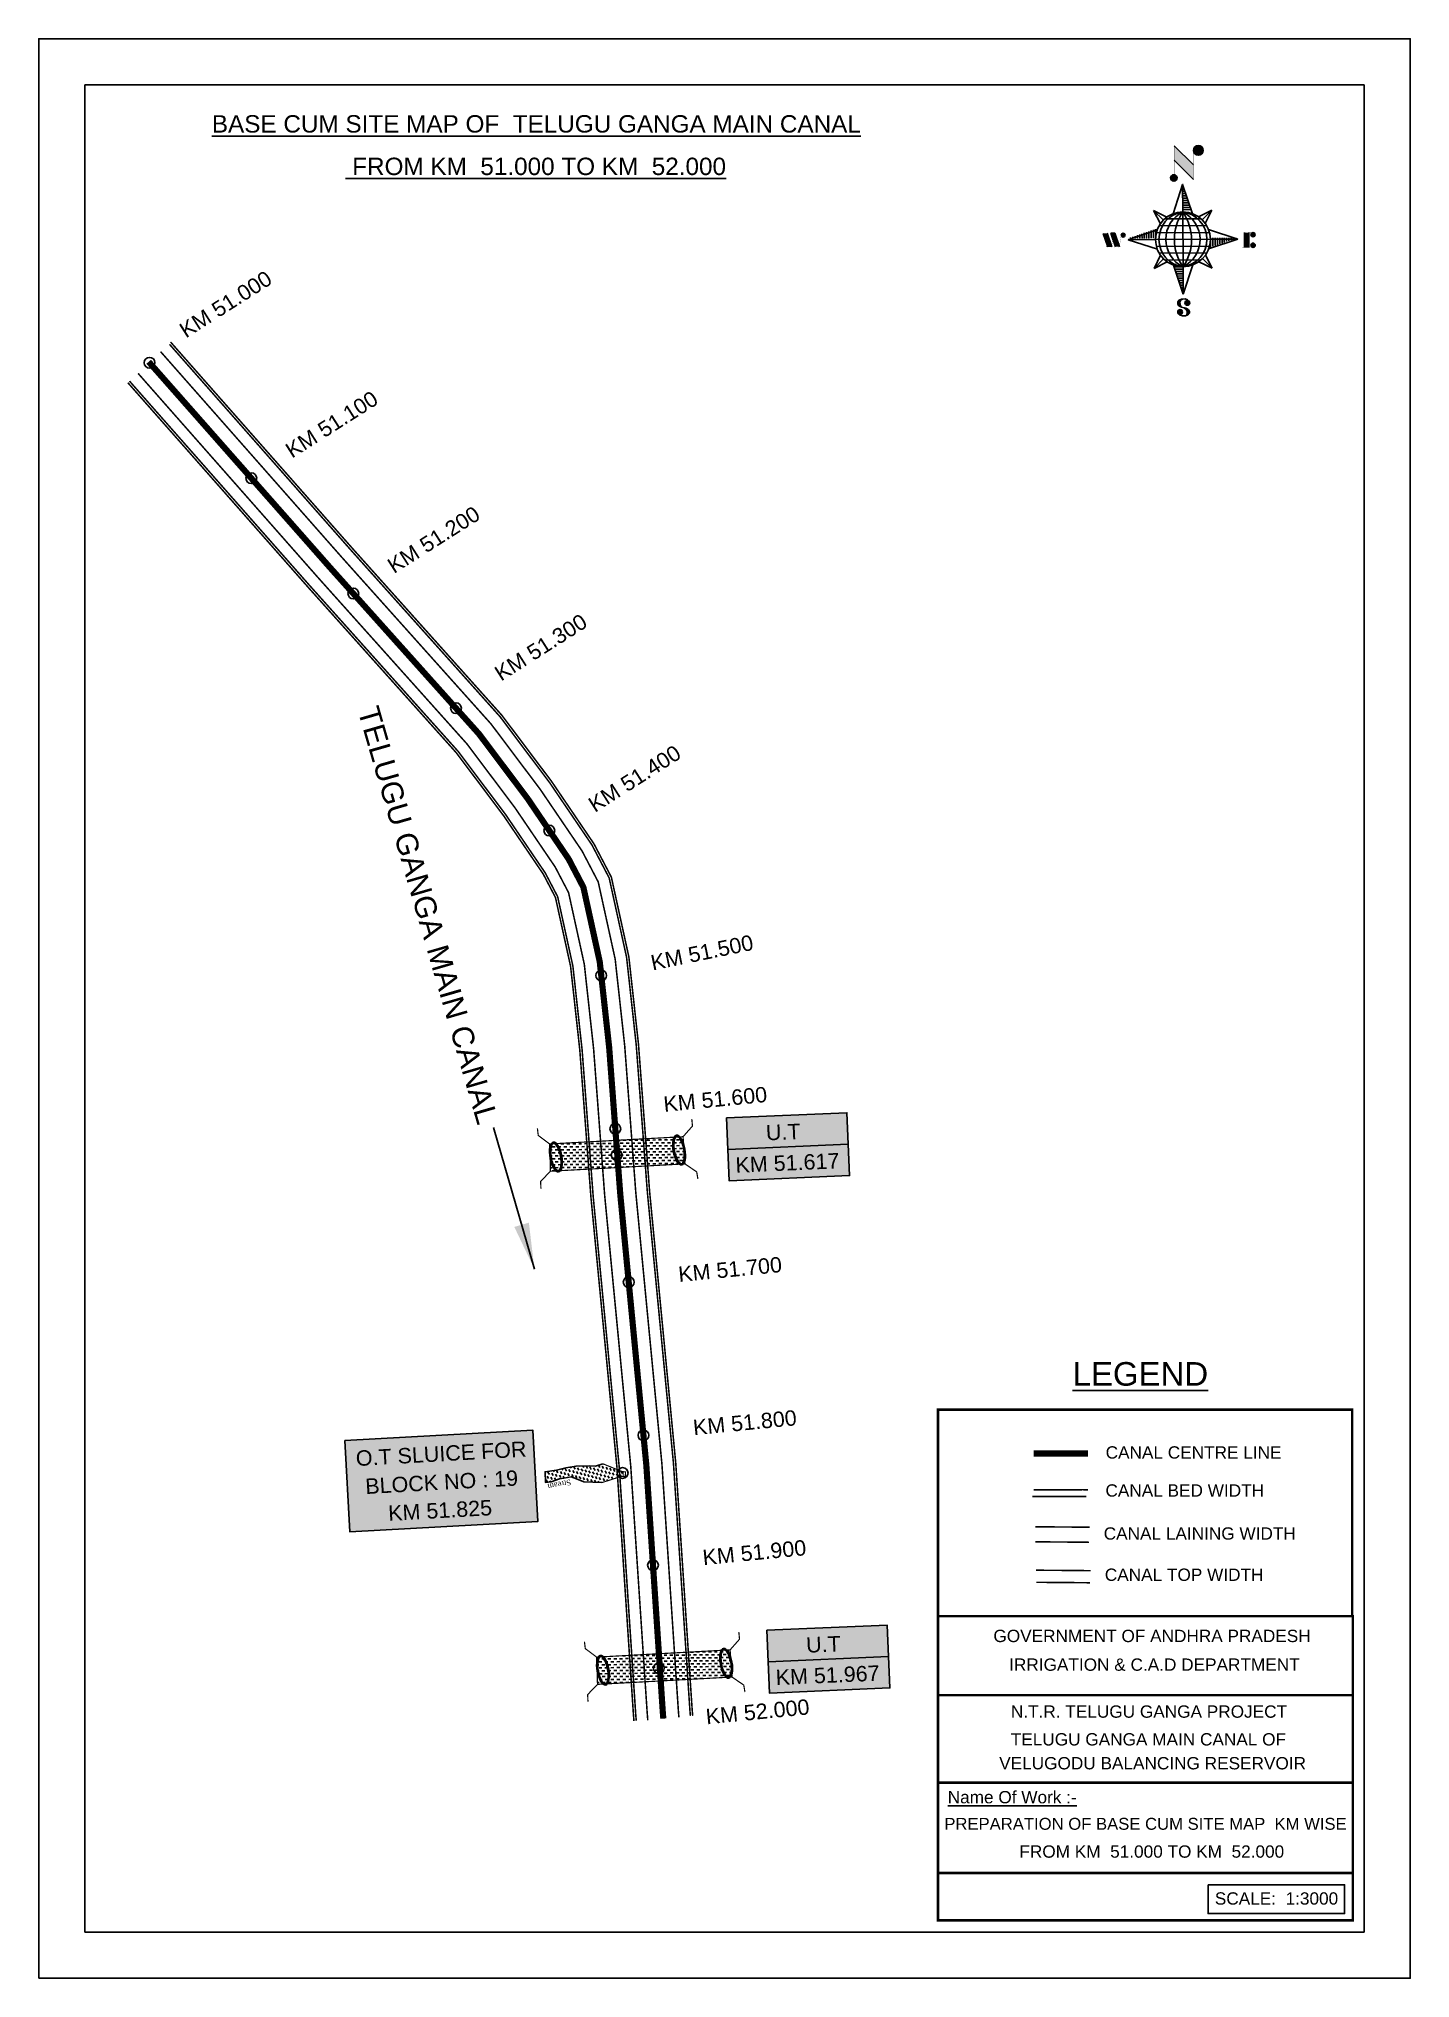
# Model space of a CAD drawing. Header units: inches. Extents: x 250955 to 251846, y 1716651 to 1717911.
import ezdxf

# ---------------------------------------------------------------- set-up
doc = ezdxf.new("R2010")
doc.units = ezdxf.units.IN
doc.header["$MEASUREMENT"] = 0
doc.header["$PDMODE"] = 32
doc.header["$PDSIZE"] = 7
doc.linetypes.add('ACAD_ISO02W100', pattern=[15, 12, -3])
for name, color, linetype in [('AQUADUCT', 1, 'Continuous'), ('bed with', 5, 'Continuous'), ('bord', 1, 'Continuous'), ('cahnige', 7, 'Continuous'), ('canal', 1, 'Continuous'), ('CARTTRACK', 30, 'ACAD_ISO02W100'), ('chainage', 7, 'Continuous'), ('FRAME 025', 7, 'Continuous'), ('laying', 4, 'Continuous'), ('lining', 4, 'Continuous'), ('OT', 7, 'Continuous'), ('STREAM', 4, 'Continuous'), ('Stu coo', 3, 'Continuous'), ('TEXT', 7, 'Continuous'), ('top of bund', 1, 'Continuous'), ('UT', 173, 'ACAD_ISO02W100'), ('V', 6, 'Continuous'), ('ZSTU', 7, 'Continuous')]:
    doc.layers.add(name, color=color, linetype=linetype)
doc.styles.add('5mm', font='times.ttf', dxfattribs={"height": 3})
doc.styles.get("Standard").update_dxf_attribs({"font": 'arial.ttf'})
doc.dimstyles.get("Standard").update_dxf_attribs({"dimtxt": 0.18, "dimasz": 0.18, "dimexe": 0.18, "dimexo": 0.0625, "dimgap": 0.09, "dimtad": 0, "dimtih": 1, "dimtoh": 1, "dimdec": 4, "dimzin": 0, "dimdsep": 46, "dimtxsty": 'Standard', "dimcen": 0.09, "dimadec": 0, "dimazin": 0, "dimtfac": 1, "dimtdec": 4, "dimtofl": 0, "dimtmove": 0, "dimatfit": 3, "dimfxl": 1, "dimtolj": 1, "dimtzin": 0, "dimarcsym": 0})
pattern_1 = [(267.2971131487395, (-8720374.9383359, 50637915.13839893), (10.53672553373347, -0.4974314379093613), [])]
pattern_2 = [(357.2971131487395, (-8720374.9383359, 50637915.13839893), (0.4974314379093601, 10.53672553373348), [])]

# ---------------------------------------------------------------- blocks, each defined once
blk = doc.blocks.new('GGF')
at = {"layer": 'STREAM'}
h = blk.add_hatch(dxfattribs=at)
h.set_pattern_fill('DASH', color=256, scale=10, angle=-6.082734917303942, style=0)
h.set_pattern_definition([(353.9172650826961, (-115347.3726237068, 1016.387648081312), (1.375417949938526, 1.110506849590268), [1.25, -1.25])])
h.paths.add_polyline_path([(406186.8358267642, 1485623.894007653), (406186.3350356966, 1485618.16585714), (406185.8342446289, 1485612.437706626), (406242.6024607782, 1485608.895201602), (406242.8636284556, 1485614.639267362), (406243.1247961327, 1485620.383333121)])
at = {"layer": 'laying', "linetype": 'ByBlock', "extrusion": (0, 0, -1)}
for centre in [(406188.8340515448, 1485618.100544371), (406240.8092758137, 1485614.964376942)]:
    blk.add_ellipse(centre, major_axis=(0.4022038884711088, -6.365555352701567), ratio=0.3887167828476952, dxfattribs=at)
at = {"layer": 'laying', "linetype": 'ByBlock'}
for points in [[(406189.2044231551, 1485612.238788546), (406189.1301593552, 1485612.234096231), (406189.0528622998, 1485612.245618227), (406188.8631006061, 1485612.324588027), (406188.7519765225, 1485612.394145026), (406188.5122836892, 1485612.610022701), (406188.3845252309, 1485612.755754402), (406187.9901122551, 1485613.318903608), (406187.7273521348, 1485613.85898441), (406187.2895556467, 1485615.151754198), (406187.1131680161, 1485615.903753204), (406186.8806331598, 1485617.489787864), (406186.8243655579, 1485618.323341603), (406186.8412834518, 1485619.932858505), (406186.9146281564, 1485620.708349793), (406187.1740924141, 1485622.067517512), (406187.3614922329, 1485622.65073727), (406187.7140922088, 1485623.356040432), (406187.8630650354, 1485623.567618286), (406188.1141012118, 1485623.821781273), (406188.2175726035, 1485623.889167762), (406188.3951326545, 1485623.961233407), (406188.4694103668, 1485623.970225642), (406188.6399464445, 1485623.94807565), (406188.7398646418, 1485623.913414563), (406188.9754422541, 1485623.761023998), (406189.1085637353, 1485623.642922326), (406189.3815283708, 1485623.318037364), (406189.5211763898, 1485623.111945711), (406189.9516964495, 1485622.33059618), (406190.2214699374, 1485621.608086816), (406190.6248590543, 1485619.961048005), (406190.7595287117, 1485619.037350996), (406190.8632364098, 1485617.186895084), (406190.8321935693, 1485616.26108243), (406190.6143732872, 1485614.607066808), (406190.4262052957, 1485613.879561222), (406190.055177624, 1485613.01905299), (406189.9016287614, 1485612.765040143), (406189.6325239488, 1485612.445281366), (406189.5169377527, 1485612.35368761), (406189.3392356181, 1485612.260876767), (406189.2716159608, 1485612.243034084), (406189.2044231551, 1485612.238788546)], [(406241.179647424, 1485609.102621116), (406241.1053836241, 1485609.097928802), (406241.0280865688, 1485609.109450798), (406240.838324875, 1485609.188420597), (406240.7272007914, 1485609.257977597), (406240.4875079581, 1485609.473855271), (406240.3597494998, 1485609.619586973), (406239.965336524, 1485610.182736179), (406239.7025764037, 1485610.722816981), (406239.2647799156, 1485612.015586769), (406239.088392285, 1485612.767585774), (406238.8558574287, 1485614.353620435), (406238.7995898268, 1485615.187174174), (406238.8165077207, 1485616.796691076), (406238.8898524253, 1485617.572182364), (406239.149316683, 1485618.931350083), (406239.3367165019, 1485619.514569841), (406239.6893164777, 1485620.219873002), (406239.8382893043, 1485620.431450857), (406240.0893254807, 1485620.685613844), (406240.1927968724, 1485620.753000333), (406240.3703569234, 1485620.825065977), (406240.4446346357, 1485620.834058213), (406240.6151707135, 1485620.811908221), (406240.7150889107, 1485620.777247134), (406240.950666523, 1485620.624856569), (406241.0837880042, 1485620.506754897), (406241.3567526398, 1485620.181869935), (406241.4964006587, 1485619.975778282), (406241.9269207185, 1485619.194428751), (406242.1966942063, 1485618.471919387), (406242.6000833233, 1485616.824880576), (406242.7347529806, 1485615.901183567), (406242.8384606787, 1485614.050727655), (406242.8074178382, 1485613.124915001), (406242.5895975561, 1485611.470899379), (406242.4014295646, 1485610.743393793), (406242.0304018929, 1485609.882885561), (406241.8768530303, 1485609.628872714), (406241.6077482177, 1485609.309113937), (406241.4921620216, 1485609.21752018), (406241.314459887, 1485609.124709338), (406241.2468402297, 1485609.106866655), (406241.179647424, 1485609.102621116)]]:
    blk.add_open_spline(points, degree=3, knots=[0, 0, 0, 0, 0.1890722348827286, 0.1890722348827286, 0.3781444697654573, 0.3781444697654573, 0.567216704648186, 0.567216704648186, 0.9642381621637766, 0.9642381621637766, 1.361259619679367, 1.361259619679367, 1.758281077194958, 1.758281077194958, 2.155302534710549, 2.155302534710549, 2.552323992226139, 2.552323992226139, 2.807761081817867, 2.807761081817867, 3.012439963152372, 3.012439963152372, 3.217118844486876, 3.217118844486876, 3.421797725821381, 3.421797725821381, 3.626476607155885, 3.626476607155885, 3.831155488490389, 3.831155488490389, 4.280922883927905, 4.280922883927905, 4.730690279365422, 4.730690279365422, 5.180457674802938, 5.180457674802938, 5.630225070240454, 5.630225070240454, 5.896844194109022, 5.896844194109022, 6.112115499412711, 6.112115499412711, 6.283185307179586, 6.283185307179586, 6.283185307179586, 6.283185307179586], dxfattribs=at)
at = {"layer": 'UT', "ltscale": 0.2, "const_width": 0.4999999999999999}
for points in [[(406181.0067191261, 1485605.627956516), (406181.2043290924, 1485608.621441158), (406185.8342446289, 1485612.437706626), (406186.3350356966, 1485618.16585714), (406186.8358267643, 1485623.894007653), (406182.485284513, 1485628.02592998), (406182.4731358847, 1485631.025905382)], [(406186.8358267643, 1485623.894007653), (406243.1247961327, 1485620.383333121)], [(406247.6637609265, 1485627.388723734), (406247.5913202798, 1485624.389598469), (406243.1247961327, 1485620.383333121), (406242.8636284556, 1485614.639267362), (406242.6024607783, 1485608.895201602), (406247.1217425518, 1485604.948545771), (406247.2591485833, 1485601.95169416)], [(406185.8342446289, 1485612.437706626), (406242.6024607783, 1485608.895201602)]]:
    blk.add_lwpolyline(points, dxfattribs=at)
blk = doc.blocks.new('VBVB')
at = {"layer": 'STREAM'}
h = blk.add_hatch(dxfattribs=at)
h.set_pattern_fill('DASH', color=256, scale=10, style=0)
h.set_pattern_definition([(0, (17867.88371487719, -28501.71006121906), (1.25, 1.25), [1.25, -1.25])])
h.paths.add_polyline_path([(380095.9578547815, 1497774.979899091), (380098.8683746898, 1497780.214053723), (380100.4483272064, 1497784.617400714), (380101.7788353608, 1497788.771502249), (380103.7746272102, 1497793.590268896), (380099.5335991489, 1497795.916580957), (380098.452594594, 1497793.507197633), (380097.6210344023, 1497789.602341558), (380096.9557507077, 1497787.691449154), (380095.791578286, 1497784.700503649), (380093.8789543023, 1497782.955785437), (380090.8853257658, 1497780.795647573), (380086.5656440002, 1497773.963976908), (380084.6014813699, 1497765.180921337), (380084.0768038103, 1497764.329620298), (380085.9416349676, 1497763.15133106), (380086.5685083546, 1497763.834778382), (380093.7175540949, 1497769.302057871), (380094.4610701322, 1497772.653587032)])
at = {"layer": 'OT', "const_width": 0.4999999999999999}
blk.add_lwpolyline([(380084.6014813699, 1497765.180921337), (380084.0733134003, 1497764.331791371), (380083.5451454307, 1497763.482661405), (380085.4049872326, 1497762.307524679), (380085.9416349677, 1497763.15133106), (380084.0768038104, 1497764.329620298), (380085.9416349677, 1497763.15133106), (380086.568508355, 1497763.834778382), (380093.717554095, 1497769.302057871), (380086.568508355, 1497763.834778382), (380085.9416349677, 1497763.15133106), (380084.0768038104, 1497764.329620298), (380084.6014813699, 1497765.180921337), (380086.5656440002, 1497773.963976908)], dxfattribs=at)
at = {"layer": 'STREAM'}
blk.add_lwpolyline([(380086.5656440002, 1497773.963976908), (380090.8853257659, 1497780.795647574), (380093.8789543033, 1497782.955785438), (380095.7915782861, 1497784.700503649), (380096.9557507072, 1497787.691449152), (380097.6210344024, 1497789.602341558), (380098.4525945941, 1497793.507197633), (380099.5335991488, 1497795.916580957), (380103.7746272101, 1497793.590268896), (380101.7788353609, 1497788.771502249), (380100.4483272069, 1497784.617400716), (380098.8683746899, 1497780.214053723), (380095.9578547826, 1497774.979899092), (380094.4610701321, 1497772.653587032), (380093.717554095, 1497769.302057871)], dxfattribs=at)
at = {"layer": 'cahnige', "style": '5mm'}
blk.add_text('Stream', height=2.5, rotation=71.17434464616717, dxfattribs=at).set_placement((380095.0016310557, 1497785.493162808))
blk = doc.blocks.new('*X4')
at = {"color": 0, "linetype": 'Continuous'}
for p, q in [((6321.563175437702, 239.2074203663178), (6322.581924588794, 240.2261695174094)), ((6321.571094283617, 239.3921159075293), (6322.524536642279, 240.3455582661906)), ((6321.579013129532, 239.5768114487408), (6322.467148695763, 240.4649470149719)), ((6321.586931975447, 239.7615069899523), (6322.409760749248, 240.5843357637531)), ((6321.594850821361, 239.9462025311638), (6322.352372802732, 240.7037245125344)), ((6321.602769667276, 240.1308980723753), (6322.294984856217, 240.8231132613157)), ((6321.610688513191, 240.3155936135868), (6322.322610836808, 241.0275159372032)), ((6321.618607359106, 240.5002891547983), (6322.339575221931, 241.2212570176224)), ((6321.670405508729, 239.1378737420482), (6322.639312535309, 240.1067807686281)), ((6321.756101028845, 239.046792566867), (6322.694551492757, 239.9852430307802)), ((6321.767025283511, 240.8254837745006), (6322.356539607053, 241.4149980980416)), ((6321.841796548961, 238.9557113916858), (6322.784401525116, 239.8983163678416)), ((6321.927492069076, 238.8646302165046), (6322.874251557474, 239.8113897049031)), ((6322.013187589191, 238.7735490413234), (6322.964101589832, 239.7244630419646)), ((6322.075863133939, 241.3110983202248), (6322.373503992176, 241.6087391784607)), ((6322.098883109306, 238.6824678661422), (6323.053951622191, 239.637536379026)), ((6322.184578629423, 238.591386690961), (6323.143801654548, 239.5506097160875)), ((6322.270274149538, 238.5003055157798), (6323.233651686906, 239.463683053149)), ((6322.405772691616, 238.4590273625623), (6323.316199320379, 239.3694539913255)), ((6322.536564177177, 238.4130421528257), (6323.436926723143, 239.3134046987925)), ((6322.667355662737, 238.3670569430892), (6323.557654125907, 239.2573554062594)), ((6322.798147148297, 238.3210717333527), (6323.67838152867, 239.2013061137264)), ((6322.928938633857, 238.2750865236161), (6323.799108931434, 239.1452568211934)), ((6323.059730119417, 238.2291013138795), (6323.919836334197, 239.0892075286604)), ((6323.190521604977, 238.183116104143), (6324.040563736961, 239.0331582361274)), ((6323.334898284248, 238.1507160881169), (6324.161291139725, 238.9771089435944)), ((6323.500484499982, 238.1395256085544), (6324.282018542488, 238.9210596510615)), ((6323.666070715716, 238.1283351289918), (6324.389078986148, 238.8513433994243)), ((6323.83165693145, 238.1171446494292), (6324.558435473549, 238.8439231915289)), ((6324.097210919775, 238.2059219424567), (6324.727791960951, 238.8365029836336)), ((6324.341779298861, 238.2737136262468), (6324.897148448353, 238.8290827757383)), ((6324.586347677948, 238.341505310037), (6325.066504935754, 238.821662567843)), ((6324.830916057034, 238.4092969938271), (6325.235861423155, 238.8142423599477)), ((6325.075484436121, 238.4770886776172), (6325.405217910557, 238.8068221520524)), ((6325.401209342145, 238.6260368883443), (6325.574574397958, 238.7994019441571))]:
    blk.add_line(p, q, dxfattribs=at)
blk = doc.blocks.new('*X3')
at = {"color": 0, "linetype": 'Continuous'}
for p, q in [((6324.425409812192, 240.3018877878409), (6324.530098087213, 240.4065760628617)), ((6324.560821561592, 240.2605228419445), (6324.762767368324, 240.4624686486762)), ((6324.696233310992, 240.2191578960481), (6324.995436649435, 240.5183612344908)), ((6324.831645060392, 240.1777929501517), (6325.228105930546, 240.5742538203053)), ((6324.967056809793, 240.1364280042552), (6325.451206401633, 240.6205775960956)), ((6325.102468559193, 240.0950630583588), (6325.626700194168, 240.619294693334)), ((6325.231508829004, 240.0473266328736), (6325.802193986703, 240.6180117905725)), ((6325.335045025791, 239.9740861343645), (6325.976788801136, 240.6158299097086)), ((6325.438581222579, 239.9008456358553), (6326.100204563527, 240.5624689768027)), ((6325.542117419366, 239.8276051373462), (6326.223620325917, 240.5091080438968)), ((6325.645653616154, 239.754364638837), (6326.347036088308, 240.455747110991)), ((6325.749189812941, 239.6811241403279), (6326.470451850699, 240.4023861780851)), ((6325.852726009729, 239.6078836418188), (6326.593867613089, 240.3490252451792)), ((6325.951486090436, 239.5298670272285), (6326.71728337548, 240.2956643122733)), ((6326.036566250415, 239.4381704919113), (6326.840699137871, 240.2423033793674)), ((6326.121646410395, 239.346473956594), (6326.964114900262, 240.1889424464615)), ((6326.206726570374, 239.2547774212767), (6327.055858370612, 240.1039092215148)), ((6326.291806730354, 239.1630808859595), (6327.135785134496, 240.0070592901021)), ((6326.376886890333, 239.0713843506422), (6327.21571189838, 239.9102093586895)), ((6326.461967050313, 238.9796878153249), (6327.295638662264, 239.8133594272769)), ((6326.547047210292, 238.8879912800077), (6327.375565426148, 239.7165094958642)), ((6326.632127370272, 238.7962947446904), (6327.455492190032, 239.6196595644516)), ((6326.717207530251, 238.7045982093731), (6327.535418953916, 239.5228096330389)), ((6326.788410008449, 236.4777036487165), (6327.354219516036, 237.0435131563033)), ((6326.792225928501, 238.6028399123283), (6327.6153457178, 239.4259597016263)), ((6326.838137672734, 238.4719749612643), (6327.695272481684, 239.3291097702136)), ((6326.884049416966, 238.3411100102004), (6327.775199245568, 239.2322598388009)), ((6326.916746160023, 236.7828164955863), (6327.582476853365, 237.4485471889285)), ((6326.9299611612, 238.2102450591364), (6327.853734496604, 239.1340183945408)), ((6326.975872905432, 238.0793801080725), (6327.849127438164, 238.952634640804)), ((6327.003134980726, 237.9298654880686), (6327.844520379724, 238.7712508870673)), ((6327.012515933215, 237.7624697452613), (6327.839913321284, 238.5898671333306)), ((6327.021896885704, 237.5950740024541), (6327.835306262844, 238.4084833795939)), ((6327.031277838193, 237.4276782596467), (6327.830699204404, 238.2270996258572)), ((6327.040658790683, 237.2602825168395), (6327.826092145964, 238.0457158721205)), ((6327.045082311595, 237.087929342456), (6327.810734190693, 237.8535812215537))]:
    blk.add_line(p, q, dxfattribs=at)
blk = doc.blocks.new('H')
at = {"layer": 'bord', "extrusion": (0.0004278845142637609, 0.00479197890903182, 0.9999884268595202)}
h = blk.add_hatch(dxfattribs=at)
h.set_pattern_fill('LINE', color=8, scale=84.38768555040302, angle=-2.702886851260515, style=0)
h.set_pattern_definition(pattern_2)
h.paths.add_polyline_path([(-492.4668010775931, 785.5898788240738, -0.090992046448718), (-447.9625593584497, 775.2324968557805), (-486.4976985411486, 912.0312741750386)])
h = blk.add_hatch(dxfattribs=at)
h.set_pattern_fill('LINE', color=8, scale=84.38768555040302, angle=-92.70288685126052, style=0)
h.set_pattern_definition(pattern_1)
h.paths.add_polyline_path([(-624.8772989658173, 665.1175860036165, -0.09099204644210665), (-614.5199170010164, 709.6218277204316), (-751.3186943142209, 671.0866885515861)])
h = blk.add_hatch(dxfattribs=at)
h.set_pattern_fill('LINE', color=8, scale=84.38768555040302, angle=-92.70288685126052, style=0)
h.set_pattern_definition(pattern_1)
h.paths.add_polyline_path([(-245.5531129193259, 647.210278397426), (-371.9945082624909, 653.17938094493, -0.09099204644878103), (-382.3518902289215, 608.6751392250881)])
h = blk.add_hatch(dxfattribs=at)
h.set_pattern_fill('LINE', color=8, scale=84.38768555040302, angle=-2.702886851260515, style=0)
h.set_pattern_definition(pattern_2)
h.paths.add_polyline_path([(-504.4050061509479, 532.7070881242398, -0.090992046448718), (-548.909247870557, 543.064470092766), (-510.3741086877417, 406.2656927765347)])
at = {"layer": 'bord', "extrusion": (0.0004278845142637604, 0.00479197890903182, 0.9999884268595203)}
for p, q in [((-516.2384251924814, 1087.08582315594, -1217.145331720205), (-431.5311611755169, 993.9857607749291, -1216.735438367611)), ((-519.3860571105615, 1020.408509141766, -1216.824464901347), (-434.678793075087, 927.3084467682056, -1216.414571548796)), ((-538.2690597721958, 773.6536562892143, -1215.633927328097), (-487.0181812191731, 906.212239655666, -1216.291082326422)), ((-487.0181812191731, 906.212239655666, -1216.291082326422), (-492.9870239489828, 779.7722960542887, -1215.682623766277)), ((-487.0181812191731, 906.212239655666, -1216.291082326422), (-448.4827650671941, 769.4150330077391, -1215.652034309381)), ((-626.736305744329, 793.7732813858893, -1215.692487060367), (-566.811349663476, 760.1895317081362, -1215.557193835181)), ((-626.736305744329, 793.7732813858893, -1215.692487060367), (-584.1428260545363, 746.9596384149045, -1215.486379775655)), ((-598.946746484784, 730.9517588270828, -1215.4033350249), (-626.736305744329, 793.7732813858893, -1215.692487060367)), ((-421.3357812265749, 753.3219341966324, -1215.586531535218), (-358.5136001041974, 781.1110481221694, -1215.746578873753)), ((-358.5136001041974, 781.1110481221694, -1215.746578873753), (-405.3276889660046, 738.5181495659053, -1215.522440984547)), ((-358.5136001041974, 781.1110481221694, -1215.746578873753), (-392.0976094479556, 721.1868434431963, -1215.445049781629)), ((-864.6667208376457, 700.9117660832126, -1215.145683569252), (-846.8602190883248, 637.7003116968554, -1214.850391321915)), ((-846.885899517627, 700.0723706756253, -1215.149269383754), (-829.079397758178, 636.8609162860084, -1214.853977136408)), ((-829.1050781964441, 699.2329752675723, -1215.152855198257), (-811.2985764592304, 636.0215208844747, -1214.857562950931)), ((-829.1050781964441, 699.2329752675723, -1215.152855198257), (-811.3242568973801, 698.393579858588, -1215.156441012743)), ((-811.3242568973801, 698.393579858588, -1215.156441012743), (-793.5177551378147, 635.1821254740935, -1214.861148765422)), ((-751.8386587080895, 665.2704204607289, -1215.023166955395), (-615.0399729244527, 703.8051171880215, -1215.266361263119)), ((-751.8386587080895, 665.2704204607289, -1215.023166955395), (-625.3972626964678, 659.3013864478562, -1215.048666080719)), ((-619.2784603905748, 614.0198538512923, -1214.834293591338), (-751.8386587080895, 665.2704204607289, -1215.023166955395)), ((-246.0730746499612, 641.3942844460253, -1215.12516345687), (-382.8717604242847, 602.859587718267, -1214.881969149149)), ((-378.6332729603746, 692.6448510554619, -1215.314036820931), (-246.0730746499612, 641.3942844460253, -1215.12516345687)), ((-372.5144706616993, 647.363318458898, -1215.099664331546), (-246.0730746499612, 641.3942844460253, -1215.12516345687)), ((-213.4791469212505, 669.2951450282708, -1215.272811938016), (-216.710715676134, 600.8397693103179, -1214.943388670676)), ((-197.1518122339039, 599.9164343632292, -1214.947333066632), (-193.9202434780891, 668.3718100786209, -1215.276756333961)), ((-639.398133254319, 525.5536567845847, -1214.401751538512), (-605.8141239105607, 585.4778614635579, -1214.703280630637)), ((-639.398133254319, 525.5536567845847, -1214.401751538512), (-592.5840443923953, 568.1465553403832, -1214.625889427719)), ((-576.5759521321743, 553.3427707091905, -1214.561798877043), (-639.398133254319, 525.5536567845847, -1214.401751538512)), ((-510.8935521394596, 400.4524652508553, -1213.857248085843), (-549.4289682914387, 537.2496718976181, -1214.496296102879)), ((-371.1754276144202, 512.8914235194679, -1214.455843351893), (-431.1003836950404, 546.475173198618, -1214.591136577086)), ((-371.1754276144202, 512.8914235194679, -1214.455843351893), (-413.7689073036308, 559.7050664918497, -1214.661950636613)), ((-398.9649868734996, 575.7129460782744, -1214.74499538736), (-371.1754276144202, 512.8914235194679, -1214.455843351893)), ((-459.6426735860878, 533.0110486173071, -1214.514403084168), (-510.8935521394596, 400.4524652508553, -1213.857248085843)), ((-504.9247094094171, 526.8924088519998, -1214.465706645989), (-510.8935521394596, 400.4524652508553, -1213.857248085843))]:
    blk.add_line(p, q, dxfattribs=at)
at = {"layer": 'bord', "color": 8, "linetype": 'ByBlock', "extrusion": (0.0004278845142637604, 0.00479197890903182, 0.9999884268595203)}
for p, q in [((-386.4701403837535, 711.3830894059502, -1215.400477790083), (-605.4730712235323, 721.7215742594562, -1215.35631111762)), ((-410.8462962137419, 744.2142448802479, -1215.547375515144), (-578.1125475389999, 752.110393114388, -1215.51364266185)), ((-492.9872379411827, 779.772306161467, -1215.682623723144), (-504.9247094094171, 526.8924088519998, -1214.465706645989)), ((-372.5145726100891, 647.3634304928128, -1215.099664824794), (-625.3973747401615, 659.3012845208868, -1215.048665544341)), ((-378.0217974673142, 615.9429816137999, -1214.946740470406), (-622.87451776542, 627.5017590741627, -1214.897360629442)), ((-375.037429585529, 679.1629559395369, -1215.250969739694), (-619.8901498829364, 690.7217333998997, -1215.201589898729)), ((-392.4388761268347, 584.9431407540105, -1214.792019251512), (-611.441806967312, 595.2816256079823, -1214.747852579053)), ((-419.7993998112506, 554.5543218990788, -1214.634687707282), (-587.06565113744, 562.4504701336846, -1214.600954853988))]:
    blk.add_line(p, q, dxfattribs=at)
at = {"layer": 'bord', "extrusion": (0.0004278845142637604, 0.00479197890903182, 0.9999884268595203)}
for points, const_width, elevation in [([(-522.0131121619479, 959.550775259228), (-515.7175743466119, 1092.906934415961)], 1.60540055982536, -1212.142843617219), ([(-434.158262363472, 933.1277235058805), (-427.8627245295095, 1066.483882669366)], 1.60540055982536, -1212.142843617219), ([(-870.0736340994383, 707.00824508073), (-846.3658724653925, 705.889038352192)], 0.6421602239301444, -1212.142843617219), ([(-828.5594987093612, 642.6768581911618), (-855.2307305332708, 643.935965762368)], 0.6421602239301444, -1212.142843617219), ([(-828.5594987093612, 642.676858191162), (-820.953748198869, 677.9586989512691)], 0.6421602239301444, -1212.142843617223), ([(-810.7786774830411, 641.8374531447001), (-784.1074456587239, 640.5783455765209)], 0.6421602239301444, -1212.142843617222), ([(-792.9978562549747, 640.9980480956772), (-781.589230506466, 693.9208092413096)], 0.6421602239301444, -1212.142843617218), ([(-222.7385766651839, 675.5731321041832), (-173.8413183107752, 673.2647682324088)], 0.7063762463231584, -1212.142843617221), ([(-194.785239975681, 644.8497587676384), (-185.0057882997701, 644.3880859934699)], 0.7063762463231584, -1212.14284361722), ([(-177.0730277270245, 604.8086065300355), (-225.9702860934822, 607.1169704015771)], 0.7063762463231584, -1212.142843617222)]:
    blk.add_lwpolyline(points, dxfattribs=dict(at, const_width=const_width, elevation=elevation))
for points, const_width, elevation in [([(-413.6616245851993, 1073.140134249887, 1), (-397.6117714248124, 1057.729118476532, 1)], 22.25077962579039, -1212.14284361722), ([(-530.3419430367337, 949.5474510251247, 1), (-519.6420409089901, 939.2734405104861, 1)], 14.83385308386026, -1212.142843617223), ([(-775.9087905502321, 696.5833098740303, 1), (-769.4888492682775, 690.418903565154, 1)], 8.900311850316152, -1212.142843617216), ([(-177.8339587833615, 666.8757400336997, 1), (-170.7720233739972, 660.0948930920731, 1)], 9.790343035347762, -1212.142843617223), ([(-180.1423226412179, 617.9784816729323, 1), (-173.0803872516442, 611.1976347345654, 1)], 9.790343035347762, -1212.142843617219), ([(-489.8397168474219, 361.7280028313068, 1), (-498.0671858660056, 369.1142257457323, 1)], 11.05656073458609, -1212.142843617215), ([(-525.1949096693778, 321.5505605205689, 1), (-533.4223786795214, 328.9367834347616, 1)], 11.05656073458609, -1212.142843617218)]:
    blk.add_lwpolyline(points, format="xyb", close=True, dxfattribs=dict(at, const_width=const_width, elevation=elevation))
for points, elevation in [([(-537.0436544864716, 317.3909783906986), (-530.686771839954, 310.4778530870033), (-519.7848077441001, 306.8033377354246), (-504.8555995545785, 306.8996049665207), (-493.8614930827366, 309.9751672386152), (-486.3299612487816, 317.6739007300386), (-486.5193926708707, 325.7780890813514), (-490.6180678635317, 333.2605072774198), (-493.5031616341619, 336.2254691210802), (-502.816804350885, 340.8534958871466), (-522.4580017436219, 347.2728260433129), (-530.4257294404489, 351.5824209563287), (-533.6858260648524, 354.5525017987891), (-537.4013079778782, 362.629807892173), (-536.9549017110166, 373.3508360361672), (-530.0284934418471, 380.6827556172281), (-520.0052991440441, 384.0716307398478), (-503.5000552259427, 384.2213990291513), (-492.5323047870551, 379.8708521119993), (-487.1463343054379, 373.2710396641844)], -1212.142843617219), ([(-522.4539065143929, 347.5728294925347), (-526.1949835211592, 353.7751140225195), (-527.7518298353394, 360.6227161141025), (-527.9156661629893, 370.6019260344024), (-525.8991041315983, 375.4503632916039), (-521.3202371541029, 381.1640017041664), (-514.5251386848048, 384.3718976443916)], -1212.142843617221), ([(-504.8555995545785, 306.8996049665207), (-499.0047943263154, 312.3708361831504), (-496.9585419834797, 319.3942984564654), (-497.4612851235933, 326.5275708001649), (-501.2415295758961, 335.3559093211365), (-509.2361390522836, 343.1915685721062)], -1212.142843617219)]:
    blk.add_lwpolyline(points, dxfattribs=dict(at, elevation=elevation))
for centre, radius in [((-405.6366979898718, 1065.434626361347, -1212.142843617228), 22.25077962579068), ((-524.9919919744626, 944.4104457636145, -1212.142843617225), 14.83385308386045), ((-498.4359036135794, 659.1484834742021, -1212.142843617229), 126.5822129822759), ((-772.6988199003781, 693.5011067149355, -1212.142843617225), 8.900311850316273), ((-174.3029910778062, 663.4853165630027, -1212.142843617225), 9.7903430353479), ((-176.6113549475952, 614.5880582008385, -1212.142843617227), 9.7903430353479), ((-493.9534513636986, 365.4211142832808, -1212.142843617226), 11.05656073458623), ((-529.3086441806488, 325.2436719765011, -1212.142843617227), 11.05656073458623)]:
    blk.add_circle(centre, radius, dxfattribs=at)
at = {"layer": 'bord', "color": 8, "linetype": 'ByBlock', "extrusion": (0.0004278845142637604, 0.00479197890903182, 0.9999884268595203)}
for centre, radius, start, end in [((-481.5018944916621, 658.3490694805806, -1212.142843617225), 127.7124113124745, 94.925359787212, 259.6690604518324), ((-436.7958279077627, 656.2386032006533, -1212.142843617224), 140.8227119427793, 113.2864437035868, 241.3079765329169), ((-315.8862391595549, 650.5307512261786, -1212.142843617227), 222.3100112361417, 142.5891607921548, 212.0052594442485), ((-560.0761933124097, 662.0583738566748, -1212.142843617224), 140.8227119427793, 293.2864437035868, 61.30797653291689), ((-680.9857820597445, 667.7662258302183, -1212.142843617228), 222.3100112361417, 322.5891607921548, 32.00525944424854), ((-515.3701267285685, 659.9479075753505, -1212.142843617227), 127.7124113124745, 274.925359787212, 79.66906045183244)]:
    blk.add_arc(centre, radius, start, end, dxfattribs=at)
at = {"layer": 'bord', "extrusion": (0.0004278845142637604, 0.00479197890903182, 0.9999884268595203)}
for points in [[(-515.7175743148887, 1092.906934417125, -1212.142843617227), (-431.0104934413977, 999.8058030862261, -1212.142843617227), (-518.8653432401063, 1026.22885483189, -1212.142843617227), (-434.1582623484545, 933.1277235084416, -1212.142843617227)], [(-864.1466936911305, 706.7284433981881, -1212.142843617225), (-846.3658724649268, 705.889038353589, -1212.142843617225), (-846.34031992468, 643.5162632348297, -1212.142843617225), (-828.5594986876497, 642.6768581867381, -1212.142843617225)], [(-828.5850512369768, 705.049633307593, -1212.142843617229), (-810.804230031204, 704.2102282608984, -1212.142843617229), (-810.778677482168, 641.8374531481927, -1212.142843617229), (-792.9978562541016, 640.9980480994025, -1212.142843617229)], [(-193.4002216503151, 674.1881137788835, -1212.142843617225), (-196.6319310673212, 605.7319520774413, -1212.142843617225), (-212.9591249906118, 675.1114593302475, -1212.142843617225), (-216.1908344065701, 606.6552976257785, -1212.142843617225)]]:
    blk.add_solid(points, dxfattribs=at)
at = {"layer": 'bord', "extrusion": (0.0004278845142637604, 0.00479197890903182, 0.9999884268595203), "xscale": 7.977342409717546, "yscale": 7.977342408231451, "zscale": 7.977342408476333, "rotation": 138.0840426661453}
for name, p in [('*X3', (38300.50170925955, -31929.38484708802, -1212.14284361722)), ('*X4', (38314.39702652739, -31950.87734303279, -1212.142843617221))]:
    blk.add_blockref(name, p, dxfattribs=at)

msp = doc.modelspace()

# ---------------------------------------------------------------- hatches: boundary and pattern name
at = {"layer": 'V'}
msp.add_hatch(color=2, dxfattribs=at).paths.add_polyline_path([(251153.5701757287, 1716999.917221527), (251275.6819085955, 1717006.778800235), (251279.0167259958, 1716947.430893744), (251156.9049931291, 1716940.569315035)])
at = {"layer": 'ZSTU'}
h = msp.add_hatch(color=135, dxfattribs=at)
h.set_gradient(color1=(141, 177, 78), color2=(107, 135, 59), one_color=1, tint=0.3799999952316284, name='CYLINDER')
h.paths.add_polyline_path([(251401.5680680681, 1717209.529547993), (251402.4519280312, 1717189.084141863), (251480.6470427574, 1717192.504642986), (251479.7631827944, 1717212.950049116)])
h.paths.add_polyline_path([(251424.9082903186, 1717192.37958548), (251452.4712234589, 1717193.571137901), (251451.812326935, 1717208.812700509), (251424.2493937949, 1717207.621148088)], flags=24)
h = msp.add_hatch(color=252, dxfattribs=at)
h.set_gradient(color1=(167, 88, 159), color2=(127, 67, 121), one_color=1, tint=0.3799999952316284, name='CYLINDER')
h.paths.add_polyline_path([(251481.5309027194, 1717172.059236857), (251480.6470427573, 1717192.504642986), (251402.4519280312, 1717189.084141862), (251403.3357879938, 1717168.638735733)])
h.paths.add_polyline_path([(251405.1334404205, 1717171.088302547), (251477.7361621933, 1717174.226936177), (251477.0746141747, 1717189.529833041), (251404.4718924019, 1717186.391199411)], flags=24)
h = msp.add_hatch(color=135, dxfattribs=at)
h.set_gradient(color1=(141, 177, 78), color2=(107, 135, 59), one_color=1, tint=0.3799999952316284, name='CYLINDER')
h.paths.add_polyline_path([(251427.6941500444, 1716876.693178769), (251428.5780100074, 1716856.247772639), (251506.7731247336, 1716859.668273762), (251505.8892647707, 1716880.113679892)])
h.paths.add_polyline_path([(251451.0343722948, 1716859.543216256), (251478.5973054352, 1716860.734768677), (251477.9384089113, 1716875.976331285), (251450.3754757712, 1716874.784778864)], flags=24)
h = msp.add_hatch(color=252, dxfattribs=at)
h.set_gradient(color1=(167, 88, 159), color2=(127, 67, 121), one_color=1, tint=0.3799999952316284, name='CYLINDER')
h.paths.add_polyline_path([(251507.6569846957, 1716839.222867633), (251506.7731247336, 1716859.668273762), (251428.5780100074, 1716856.247772639), (251429.4618699701, 1716835.80236651)])
h.paths.add_polyline_path([(251431.2595223968, 1716838.251933323), (251503.8622441695, 1716841.390566953), (251503.200696151, 1716856.693463817), (251430.5979743782, 1716853.554830187)], flags=24)

# ---------------------------------------------------------------- linework, layer by layer
at = {"linetype": 'ByBlock'}
for points in [[(250954.7235625047, 1716650.644902435), (250954.7235625047, 1717910.644902435), (251845.7235625047, 1717910.644902435), (251845.7235625047, 1716650.644902435)], [(251815.7235625047, 1717880.644902435), (251815.7235625047, 1716680.644902435), (250984.7235625047, 1716680.644902435), (250984.7235625047, 1717880.644902435)]]:
    msp.add_lwpolyline(points, close=True, dxfattribs=at)
for p in [(251026.6950101486, 1717700.165947541), (251092.8114266346, 1717625.141821615), (251159.0621707481, 1717550.236288412), (251225.7634359471, 1717475.73164949), (251286.4229057317, 1717396.230525439), (251320.1513511431, 1717302.090247289), (251329.2858468413, 1717202.508316255), (251337.9927027858, 1717102.888084076), (251347.5735495141, 1717003.348105293), (251353.7756979803, 1716918.951089214)]:
    msp.add_point(p)
at = {"color": 2}
for p in [(251330.1600147604, 1717185.475951188), (251334.0600147604, 1716978.855951188), (251357.5900147604, 1716852.085951188)]:
    msp.add_point(p, dxfattribs=at)
at = {"layer": 'bed with', "const_width": 1}
for points in [[(251033.8265842669, 1717707.42526241), (251151.3717156656, 1717574.043551652), (251248.5744093771, 1717465.469125432), (251280.5647833166, 1717422.932118174), (251307.6919636277, 1717382.970376052), (251318.1765165952, 1717362.900227303), (251329.1918708685, 1717312.724245093), (251335.3870537049, 1717256.45614504), (251342.6242965852, 1717160.708782721), (251359.5616069962, 1716984.738999808), (251370.2196897952, 1716824.895773812), (251370.5951147843, 1716820.088818954)], [(251019.2565011352, 1717693.254920185), (251136.1943138553, 1717560.562350723), (251232.8716201438, 1717452.574776943), (251264.0452462043, 1717411.123784201), (251290.2400658932, 1717372.535526323), (251298.9295129258, 1717355.901675072), (251309.1321586524, 1717309.427657282), (251315.1709758159, 1717254.579757335), (251322.3977329358, 1717158.971119654), (251339.3264225247, 1716983.090902568), (251349.9723397257, 1716823.430128563), (251350.3756853729, 1716818.265676611)], [(251636.4382695908, 1716967.958658018), (251633.2905741865, 1716968.000863481), (251601.1313334287, 1716967.978288512)], [(251635.3178154358, 1716963.553400099), (251633.2624950588, 1716963.580958595), (251600.4701601844, 1716963.557939209), (251600.2337068255, 1716963.567106453)]]:
    msp.add_lwpolyline(points, dxfattribs=at)
at = {"layer": 'canal', "color": 6, "const_width": 4}
for points in [[(251636.2816018883, 1716991.575343214), (251633.6800939972, 1716991.610225193), (251601.0851297615, 1716991.587344356)], [(251601.0851297615, 1716991.587344356), (251636.2816018883, 1716991.575343214)]]:
    msp.add_lwpolyline(points, dxfattribs=at)
at = {"layer": 'FRAME 025', "lineweight": -3, "const_width": 1.636994106223717}
for points in [[(251538.924294463, 1717020.047661969), (251808.0324596374, 1717020.047661969), (251808.0324596374, 1716885.819308041), (251538.924294463, 1716885.819308041)], [(251538.9242944631, 1716885.819308041), (251808.3979948634, 1716885.819308041), (251808.3979948634, 1716688.273408271), (251538.9242944631, 1716688.273408271)]]:
    msp.add_lwpolyline(points, close=True, dxfattribs=at)
for points in [[(251538.9242944631, 1716834.529066), (251808.3979948634, 1716834.529066)], [(251538.9242944631, 1716777.665271089), (251808.3979948634, 1716777.665271089)], [(251538.9242944631, 1716719.034767963), (251808.3979948634, 1716719.034767963)]]:
    msp.add_lwpolyline(points, dxfattribs=at)
at = {"layer": 'lining', "const_width": 1}
for points in [[(251039.6475068788, 1717712.163728069), (251156.979130131, 1717579.024290908), (251254.3759324906, 1717470.23304729), (251286.668060575, 1717427.294803139), (251314.1397090961, 1717386.825616099), (251325.287478542, 1717365.485899309), (251336.6030945936, 1717313.942196255), (251342.8560479988, 1717257.149391729), (251350.0971649284, 1717161.350776466), (251367.0376603723, 1716985.34790273), (251377.7002378503, 1716825.437268364), (251378.0400919303, 1716821.085764686)], [(251013.6729531241, 1717688.247099003), (251130.5868993899, 1717555.581611468), (251227.0700970303, 1717447.810855085), (251257.9419689459, 1717406.761099236), (251283.7923204248, 1717368.680286276), (251291.8185509789, 1717353.316003066), (251301.7209349273, 1717308.20970612), (251307.701981522, 1717253.886510646), (251314.9248645926, 1717158.329125909), (251331.8503691486, 1716982.481999646), (251342.4917916706, 1716822.888634011), (251342.8703001719, 1716818.042197754)], [(251602.1522918214, 1716943.92164435), (251626.8601668972, 1716943.737307569), (251637.5404433108, 1716943.614668884)], [(251602.1142457978, 1716934.158796958), (251628.9655578586, 1716933.953779429), (251637.0083260128, 1716933.861361431)]]:
    msp.add_lwpolyline(points, dxfattribs=at)
at = {"layer": 'top of bund', "const_width": 1}
for points in [[(251040.3385219969, 1717713.648339607), (251158.1006130299, 1717580.020438752), (251255.5362371142, 1717471.18583166), (251287.8887160264, 1717428.167340132), (251315.4292581902, 1717387.596664108), (251326.7096709313, 1717366.00303371), (251338.0853393387, 1717314.185786487), (251344.3498468576, 1717257.288041067), (251351.591738597, 1717161.479175216), (251368.5328710475, 1716985.469683315), (251379.1963474614, 1716825.545567272), (251379.5427666744, 1716821.1100034)], [(251012.571933563, 1717687.227730844), (251129.465416491, 1717554.585463623), (251225.9097924067, 1717446.858070715), (251256.7213134944, 1717405.888562243), (251282.5027713307, 1717367.909238267), (251290.3963585896, 1717352.798868665), (251300.2386901822, 1717307.966115888), (251306.2081826633, 1717253.747861308), (251313.430290924, 1717158.200727159), (251330.3551584734, 1716982.360219061), (251340.9956820595, 1716822.780335102), (251341.3886280713, 1716817.74904045)], [(251602.6781992909, 1716915.713609785), (251627.2606653106, 1716915.533701161), (251638.0975980389, 1716915.409268901)], [(251637.6690139652, 1716907.554501313), (251629.7535034587, 1716907.645460867), (251602.8201092864, 1716907.847902521)]]:
    msp.add_lwpolyline(points, dxfattribs=at)
at = {"layer": 'V', "color": 6, "const_width": 4}
msp.add_lwpolyline([(251026.1236435311, 1717700.814293041), (251143.7830147604, 1717567.302951188), (251240.7230147604, 1717459.021951188), (251272.3050147604, 1717417.027951187), (251298.9660147605, 1717377.752951188), (251308.5530147605, 1717359.400951188), (251319.1620147604, 1717311.075951188), (251325.2790147604, 1717255.517951187), (251332.5110147605, 1717159.839951188), (251349.4440147604, 1716983.914951188), (251360.0960147605, 1716824.162951187), (251360.4768536846, 1716819.286676113)], dxfattribs=at)
at = {"layer": 'V', "color": 2}
msp.add_lwpolyline([(251153.5701757287, 1716999.917221527), (251275.6819085955, 1717006.778800235), (251279.0167259958, 1716947.430893744), (251156.9049931291, 1716940.569315035)], close=True, dxfattribs=at)
at = {"layer": 'V', "color": 0}
msp.add_lwpolyline([(251714.4236648543, 1716711.412891891), (251803.1337992284, 1716711.412891891), (251803.1337992284, 1716692.660415588), (251714.4236648543, 1716692.660415588)], close=True, dxfattribs=at)
at = {"layer": 'ZSTU', "color": 135}
for points in [[(251401.568068068, 1717209.529547993), (251479.7631827946, 1717212.950049116), (251480.6470427574, 1717192.504642986), (251402.4519280312, 1717189.084141863)], [(251427.6941500443, 1716876.693178769), (251505.8892647708, 1716880.113679892), (251506.7731247336, 1716859.668273762), (251428.5780100074, 1716856.247772639)]]:
    msp.add_lwpolyline(points, close=True, dxfattribs=at)
at = {"layer": 'ZSTU', "color": 252}
for points in [[(251402.4519280312, 1717189.084141863), (251480.6470427574, 1717192.504642986), (251481.5309027194, 1717172.059236857), (251403.3357879939, 1717168.638735733)], [(251428.5780100074, 1716856.247772639), (251506.7731247336, 1716859.668273762), (251507.6569846956, 1716839.222867633), (251429.4618699701, 1716835.80236651)]]:
    msp.add_lwpolyline(points, close=True, dxfattribs=at)

# ---------------------------------------------------------------- block references
at = {"layer": 'AQUADUCT', "color": 1, "xscale": 0.1408039184319789, "yscale": 0.1408039187081158, "zscale": 0.1408039184379445, "rotation": 3.078330572322649}
msp.add_blockref('H', (251773.1476108094, 1717692.240142475, 170.8847861942989), dxfattribs=at)
at = {"layer": 'CARTTRACK', "color": 3, "xscale": 1.439622272870311, "yscale": 1.439622273668647, "zscale": 1.439622273616309, "rotation": 120.3391246057005}
msp.add_blockref('VBVB', (2388646.092742116, 2333875.505425106), dxfattribs=at)
at = {"layer": 'laying', "color": 6, "linetype": 'ByBlock', "xscale": 1.539389527289606, "yscale": 1.539389526937157, "zscale": 1.539389526941385, "rotation": 6.68521176236042}
for p in [(-103507.3581834332, -627003.1743110055), (-103476.7947512776, -627336.5648201173)]:
    msp.add_blockref('GGF', p, dxfattribs=at)

# ---------------------------------------------------------------- texts
at = {"layer": 'chainage', "color": 0}
for s, rotation, p in [('KM 51.000', 32.48352011272697, (251050.28756246, 1717715.874715875)), ('KM 51.100', 32.48352011272697, (251119.2057524602, 1717637.801818939)), ('KM 51.200', 32.48352011272697, (251185.4564965738, 1717562.896285736)), ('KM 51.300', 32.48352011272697, (251255.0492842169, 1717492.963924921)), ('KM 51.400', 32.48352011272697, (251315.9904049886, 1717407.67167996)), ('KM 51.500', 11.61787689481369, (251353.5184022675, 1717305.304753537)), ('KM 51.600', 5.58930049761617, (251361.0800699442, 1717213.431678859)), ('KM 51.700', 5.58930049761617, (251370.7074643927, 1717102.912770791)), ('KM 51.800', 5.58930049761617, (251380.288311121, 1717003.372792009)), ('KM 51.900', 5.58930049761617, (251386.4904595873, 1716918.975775929)), ('KM 52.000', 5.58930049761617, (251388.5716346469, 1716815.547730851))]:
    msp.add_text(s, height=9.999999999999986, rotation=rotation, dxfattribs=at).set_placement(p)
at = {"layer": 'chainage', "color": 1}
msp.add_text('TELUGU GANGA MAIN CANAL', height=14.04243867787395, rotation=286.1272680011784, dxfattribs=at).set_placement((251161.7995289815, 1717474.404914417))
at = {"layer": 'chainage', "color": 0}
for s, height, p in [('%%ULEGEND', 15.33694249980499, (251626.3743379309, 1717035.592368698)), ('CANAL CENTRE LINE', 8, (251647.8510727178, 1716988.230612662)), ('CANAL BED WIDTH', 8, (251647.7215274296, 1716963.511557078)), ('CANAL LAINING WIDTH', 8, (251646.5972022744, 1716935.567861617)), ('CANAL TOP WIDTH', 8, (251647.3121003461, 1716908.782679664)), ('GOVERNMENT OF ANDHRA PRADESH ', 8, (251574.9322690709, 1716869.024962981)), ('IRRIGATION & C.A.D DEPARTMENT', 8, (251585.1735437954, 1716850.383368577)), ('N.T.R. TELUGU GANGA PROJECT', 8, (251586.2862738477, 1716819.869964866)), ('TELUGU GANGA MAIN CANAL OF', 8, (251586.2151039054, 1716801.839758686)), (' VELUGODU BALANCING RESERVOIR', 8, (251575.5935897703, 1716786.319853958)), ('%%UName Of Work :-', 8, (251545.2324124373, 1716764.264068284)), ('PREPARATION OF BASE CUM SITE MAP  KM WISE', 7.742718181745905, (251543.043079924, 1716747.081279724)), (' FROM KM  51.000 TO KM  52.000', 8, (251588.7004542485, 1716728.942275058)), ('SCALE:  1:3000', 8, (251718.7855144355, 1716698.447972171))]:
    msp.add_text(s, height=height, dxfattribs=at).set_placement(p)
at = {"layer": 'Stu coo', "color": 0}
for s, p in [('U.T', (251427.3193887183, 1717194.929320077)), ('KM 51.617', (251407.566299964, 1717173.919416294)), ('U.T', (251453.4454706946, 1716862.092950853)), ('KM 51.967', (251433.6923819403, 1716841.08304707))]:
    msp.add_text(s, height=9.999999999999993, rotation=2.475369460628015, dxfattribs=at).set_placement(p)
at = {"layer": 'Stu coo', "color": 1}
for s, p in [('O.T SLUICE FOR ', (251160.9713833276, 1716983.348155685)), (' BLOCK NO : 19', (251163.2561920186, 1716964.958993726)), ('KM 51.825', (251182.0069457726, 1716947.716320679))]:
    msp.add_text(s, height=10, rotation=3.216124312641768, dxfattribs=at).set_placement(p)
at = {"layer": 'TEXT', "color": 0}
for s, p in [('%%UBASE CUM SITE MAP OF  TELUGU GANGA MAIN CANAL', (251067.1643535058, 1717849.726680649)), ('%%U FROM KM  51.000 TO KM  52.000', (251153.9566371267, 1717822.11748111))]:
    msp.add_text(s, height=11.29445192087996, dxfattribs=at).set_placement(p)

# ---------------------------------------------------------------- leaders
at = {"layer": 'chainage', "color": 1}
msp.add_leader([(251276.738425223, 1717111.305137599), (251250.1475780289, 1717203.267002327)], dimstyle='Standard', override={"dimasz": 30, "dimgap": 0.09, "dimtad": 0}, dxfattribs=at)

doc.saveas('drawing.dxf')
